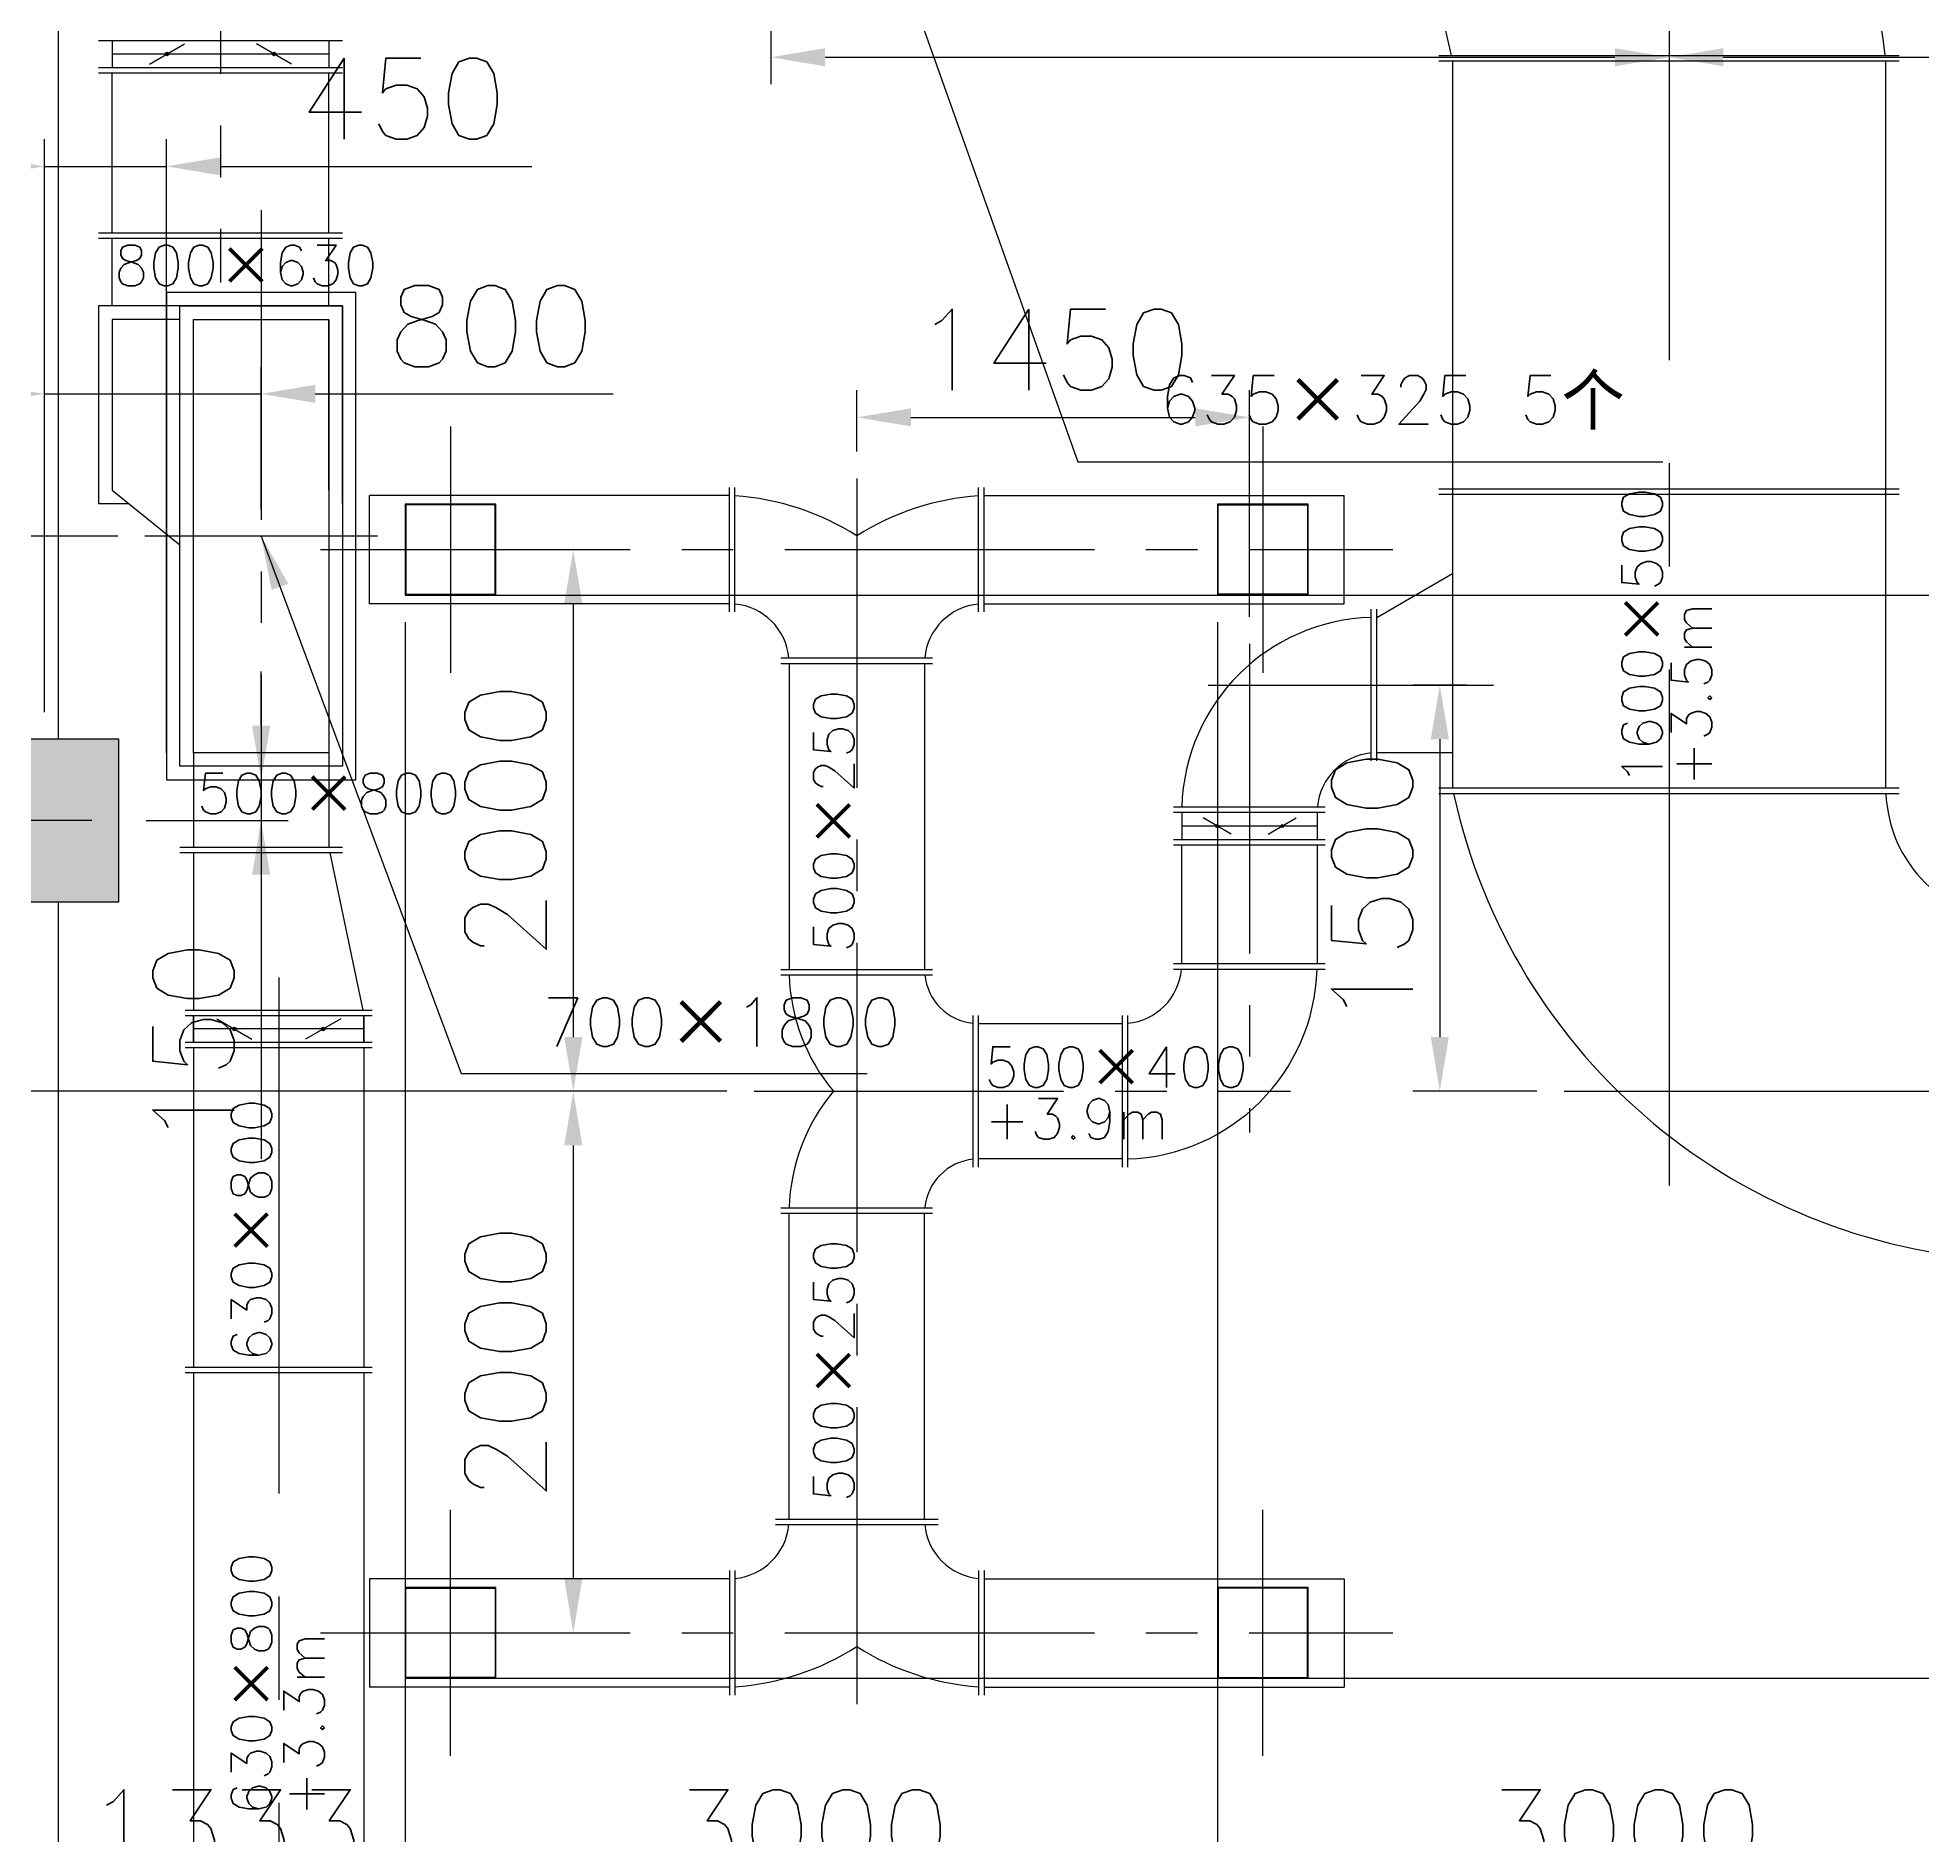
# Model space of a CAD drawing. Extents: x 209403 to 307023, y -44422 to 4539.
# Drawn here: x 213143 to 220103, y -30350 to -23712 of the extents above; entities that cross this region are included whole.
import ezdxf

# ---------------------------------------------------------------- set-up
doc = ezdxf.new("R2010")
doc.units = 0
doc.header["$LTSCALE"] = 60
for name, pattern in [('ACAD_ISO02W100', [15, 12, -3]), ('CENTER', [50.8, 31.75, -6.35, 6.35, -6.35]), ('CENTER2', [28.575, 19.05, -3.175, 3.175, -3.175])]:
    doc.linetypes.add(name, pattern=pattern)
doc.layers.get('0').update_dxf_attribs({"linetype": 'CONTINUOUS'})
doc.layers.get('DEFPOINTS').update_dxf_attribs({"linetype": 'CONTINUOUS'})
for name, color, linetype in [('二层楼面', 7, 'CONTINUOUS'), ('吊顶开孔', 7, 'CONTINUOUS'), ('空调风管', 7, 'CONTINUOUS')]:
    doc.layers.add(name, color=color, linetype=linetype)
doc.styles.get("Standard").update_dxf_attribs({"font": 'txt.shx', "height": 300})
doc.styles.add('STYLE4', font='', dxfattribs={"height": 300})
doc.styles.get('STYLE4').set_extended_font_data('SimSun')
doc.dimstyles.get("Standard").update_dxf_attribs({"dimscale": 0, "dimtxt": 2, "dimasz": 200, "dimexe": 100, "dimexo": 100, "dimgap": 100, "dimtad": 1, "dimdec": 0, "dimdsep": 46, "dimtxsty": 'Standard', "dimcen": 0, "dimclrd": 5, "dimclre": 5, "dimclrt": 5, "dimadec": 0, "dimazin": 0, "dimtfac": 1, "dimtdec": 4, "dimtmove": 0, "dimatfit": 0, "dimfxl": 1, "dimtolj": 1, "dimtzin": 0, "dimarcsym": 0})

# ---------------------------------------------------------------- blocks, each defined once
blk = doc.blocks.new('*D27')
at = {"color": 5, "linetype": 'ByBlock', "transparency": 16777216}
for p, q in [((212711.5, -26402.2), (212711.5, -26202.2)), ((213343.5, -26602.2), (212611.5, -26602.2)), ((212711.5, -26602.2), (212711.5, -27602.2)), ((215688.9, -27602.2), (212611.5, -27602.2)), ((212711.5, -27802.2), (212711.5, -29052.2))]:
    blk.add_line(p, q, dxfattribs=at)
for points in [[(212678.2, -26402.2), (212744.9, -26402.2), (212711.5, -26602.2)], [(212678.2, -27802.2), (212744.9, -27802.2), (212711.5, -27602.2)]]:
    blk.add_solid(points, dxfattribs=at)
at = {"layer": 'DEFPOINTS', "color": 0, "linetype": 'ByBlock', "transparency": 16777216}
for p in [(213443.5, -26602.2), (212711.5, -27602.2), (215788.9, -27602.2)]:
    blk.add_point(p, dxfattribs=at)
at = {"color": 5, "linetype": 'ByBlock', "transparency": 16777216, "insert": (212461.5, -28527.2), "char_height": 300, "attachment_point": 5, "rotation": 90}
blk.add_mtext('\\A1;1000', dxfattribs=at)
blk = doc.blocks.new('*D28')
at = {"color": 5, "linetype": 'ByBlock', "transparency": 16777216}
for p, q in [((214288.5, -25602.2), (215221.5, -25602.2)), ((215121.5, -25802.2), (215121.5, -27402.2)), ((215688.9, -27602.2), (215021.5, -27602.2))]:
    blk.add_line(p, q, dxfattribs=at)
for points in [[(215088.2, -25802.2), (215154.9, -25802.2), (215121.5, -25602.2)], [(215088.2, -27402.2), (215154.9, -27402.2), (215121.5, -27602.2)]]:
    blk.add_solid(points, dxfattribs=at)
at = {"layer": 'DEFPOINTS', "color": 0, "linetype": 'ByBlock', "transparency": 16777216}
for p in [(214188.5, -25602.2), (215121.5, -27602.2), (215788.9, -27602.2)]:
    blk.add_point(p, dxfattribs=at)
at = {"color": 5, "linetype": 'ByBlock', "transparency": 16777216, "insert": (214871.5, -26602.2), "char_height": 300, "attachment_point": 5, "rotation": 90}
blk.add_mtext('\\A1;2000', dxfattribs=at)
blk = doc.blocks.new('*D29')
at = {"layer": 'DEFPOINTS', "color": 0, "transparency": 16777216}
for p in [(215788.9, -27602.2), (214188.5, -29602.2), (215121.5, -29602.2)]:
    blk.add_point(p, dxfattribs=at)
at = {"layer": '空调风管', "color": 5, "transparency": 16777216}
for p, q in [((215121.5, -27802.2), (215121.5, -29402.2)), ((214288.5, -29602.2), (215221.5, -29602.2))]:
    blk.add_line(p, q, dxfattribs=at)
for points in [[(215088.2, -27802.2), (215154.9, -27802.2), (215121.5, -27602.2)], [(215088.2, -29402.2), (215154.9, -29402.2), (215121.5, -29602.2)]]:
    blk.add_solid(points, dxfattribs=at)
at = {"layer": '空调风管', "color": 5, "transparency": 16777216, "insert": (214871.5, -28602.2), "char_height": 300, "attachment_point": 5, "rotation": 90}
blk.add_mtext('\\A1;2000', dxfattribs=at)
blk = doc.blocks.new('*D32')
at = {"color": 5, "linetype": 'ByBlock', "transparency": 16777216}
for p, q in [((216168.5, -25239.3), (216168.5, -25013.7)), ((217618.5, -25850.3), (217618.5, -25013.7)), ((216368.5, -25113.7), (217418.5, -25113.7))]:
    blk.add_line(p, q, dxfattribs=at)
for points in [[(216368.5, -25080.4), (216368.5, -25147), (216168.5, -25113.7)], [(217418.5, -25080.4), (217418.5, -25147), (217618.5, -25113.7)]]:
    blk.add_solid(points, dxfattribs=at)
at = {"layer": 'DEFPOINTS', "color": 0, "linetype": 'ByBlock', "transparency": 16777216}
for p in [(217618.5, -25113.7), (216168.5, -25339.3), (217618.5, -25950.3)]:
    blk.add_point(p, dxfattribs=at)
at = {"color": 5, "linetype": 'ByBlock', "transparency": 16777216, "insert": (216893.5, -24863.7), "char_height": 300, "attachment_point": 5}
blk.add_mtext('\\A1;1450', dxfattribs=at)
blk = doc.blocks.new('*D33')
at = {"color": 5, "linetype": 'ByBlock', "transparency": 16777216}
for p, q in [((218420.3, -26102.2), (218221.5, -26102.2)), ((218321.5, -26302.2), (218321.5, -27402.2)), ((218680.4, -27602.2), (218221.5, -27602.2))]:
    blk.add_line(p, q, dxfattribs=at)
for points in [[(218288.2, -26302.2), (218354.9, -26302.2), (218321.5, -26102.2)], [(218288.2, -27402.2), (218354.9, -27402.2), (218321.5, -27602.2)]]:
    blk.add_solid(points, dxfattribs=at)
at = {"layer": 'DEFPOINTS', "color": 0, "linetype": 'ByBlock', "transparency": 16777216}
for p in [(218520.3, -26102.2), (218321.5, -27602.2), (218780.4, -27602.2)]:
    blk.add_point(p, dxfattribs=at)
at = {"color": 5, "linetype": 'ByBlock', "transparency": 16777216, "insert": (218071.5, -26852.2), "char_height": 300, "attachment_point": 5, "rotation": 90}
blk.add_mtext('\\A1;1500', dxfattribs=at)
blk = doc.blocks.new('*D48')
at = {"color": 5, "linetype": 'ByBlock', "transparency": 16777216}
for p, q in [((217483.5, -25887.2), (217483.5, -30698.9)), ((214483.5, -29887.2), (214483.5, -30698.9)), ((217283.5, -30598.9), (214683.5, -30598.9))]:
    blk.add_line(p, q, dxfattribs=at)
for points in [[(214683.5, -30565.6), (214683.5, -30632.2), (214483.5, -30598.9)], [(217283.5, -30565.6), (217283.5, -30632.2), (217483.5, -30598.9)]]:
    blk.add_solid(points, dxfattribs=at)
at = {"layer": 'DEFPOINTS', "color": 0, "linetype": 'ByBlock', "transparency": 16777216}
for p in [(217483.5, -25787.2), (214483.5, -29787.2), (214483.5, -30598.9)]:
    blk.add_point(p, dxfattribs=at)
at = {"color": 5, "linetype": 'ByBlock', "transparency": 16777216, "insert": (215983.5, -30348.9), "char_height": 300, "attachment_point": 5}
blk.add_mtext('\\A1;3000', dxfattribs=at)
blk = doc.blocks.new('*D49')
at = {"color": 5, "linetype": 'ByBlock', "transparency": 16777216}
for p, q in [((220483.5, -25887.2), (220483.5, -30698.9)), ((217483.5, -29887.2), (217483.5, -30698.9)), ((220283.5, -30598.9), (217683.5, -30598.9))]:
    blk.add_line(p, q, dxfattribs=at)
for points in [[(217683.5, -30565.6), (217683.5, -30632.2), (217483.5, -30598.9)], [(220283.5, -30565.6), (220283.5, -30632.2), (220483.5, -30598.9)]]:
    blk.add_solid(points, dxfattribs=at)
at = {"layer": 'DEFPOINTS', "color": 0, "linetype": 'ByBlock', "transparency": 16777216}
for p in [(220483.5, -25787.2), (217483.5, -29787.2), (217483.5, -30598.9)]:
    blk.add_point(p, dxfattribs=at)
at = {"color": 5, "linetype": 'ByBlock', "transparency": 16777216, "insert": (218983.5, -30348.9), "char_height": 300, "attachment_point": 5}
blk.add_mtext('\\A1;3000', dxfattribs=at)
blk = doc.blocks.new('*D65')
at = {"layer": 'DEFPOINTS', "color": 0, "transparency": 16777216}
for p in [(219168.5, -20602.2), (221851, -23164.7), (221851, -23783.9)]:
    blk.add_point(p, dxfattribs=at)
at = {"layer": '吊顶开孔', "color": 5, "transparency": 16777216}
for p, q in [((221851, -23264.7), (221851, -23883.9)), ((219368.5, -23783.9), (221651, -23783.9))]:
    blk.add_line(p, q, dxfattribs=at)
for points in [[(219368.5, -23750.6), (219368.5, -23817.2), (219168.5, -23783.9)], [(221651, -23750.6), (221651, -23817.2), (221851, -23783.9)]]:
    blk.add_solid(points, dxfattribs=at)
at = {"layer": '吊顶开孔', "color": 5, "transparency": 16777216, "insert": (220509.7, -23533.9), "char_height": 300, "attachment_point": 5}
blk.add_mtext('\\A1;2683', dxfattribs=at)
blk = doc.blocks.new('*D69')
at = {"color": 5, "linetype": 'ByBlock', "transparency": 16777216}
for p, q in [((214601, -29769.7), (243973.7, -29769.7)), ((243873.7, -32402.2), (243873.7, -29969.7)), ((243268.5, -32602.2), (243973.7, -32602.2))]:
    blk.add_line(p, q, dxfattribs=at)
for points in [[(243840.4, -29969.7), (243907, -29969.7), (243873.7, -29769.7)], [(243840.4, -32402.2), (243907, -32402.2), (243873.7, -32602.2)]]:
    blk.add_solid(points, dxfattribs=at)
at = {"layer": 'DEFPOINTS', "color": 0, "linetype": 'ByBlock', "transparency": 16777216}
for p in [(214501, -29769.7), (243873.7, -29769.7), (243168.5, -32602.2)]:
    blk.add_point(p, dxfattribs=at)
at = {"color": 5, "linetype": 'ByBlock', "transparency": 16777216, "insert": (243623.7, -31185.9), "char_height": 300, "attachment_point": 5, "rotation": 90}
blk.add_mtext('\\A1;2833', dxfattribs=at)
blk = doc.blocks.new('*D70')
at = {"color": 5, "linetype": 'ByBlock', "transparency": 16777216}
for p, q in [((214601, -25769.7), (243973.7, -25769.7)), ((243873.7, -25969.7), (243873.7, -29569.7))]:
    blk.add_line(p, q, dxfattribs=at)
for points in [[(243840.4, -25969.7), (243907, -25969.7), (243873.7, -25769.7)], [(243840.4, -29569.7), (243907, -29569.7), (243873.7, -29769.7)]]:
    blk.add_solid(points, dxfattribs=at)
at = {"layer": 'DEFPOINTS', "color": 0, "linetype": 'ByBlock', "transparency": 16777216}
for p in [(214501, -25769.7), (243873.7, -29769.7), (243873.7, -29769.7)]:
    blk.add_point(p, dxfattribs=at)
at = {"color": 5, "linetype": 'ByBlock', "transparency": 16777216, "insert": (243623.7, -27769.7), "char_height": 300, "attachment_point": 5, "rotation": 90}
blk.add_mtext('\\A1;4000', dxfattribs=at)
blk = doc.blocks.new('*D71')
at = {"color": 5, "linetype": 'ByBlock', "transparency": 16777216}
for p, q in [((214501, -25869.7), (214501, -30681.7)), ((213168.5, -32502.2), (213168.5, -30481.7)), ((213368.5, -30581.7), (214301, -30581.7))]:
    blk.add_line(p, q, dxfattribs=at)
for points in [[(213368.5, -30548.4), (213368.5, -30615.1), (213168.5, -30581.7)], [(214301, -30548.4), (214301, -30615.1), (214501, -30581.7)]]:
    blk.add_solid(points, dxfattribs=at)
at = {"layer": 'DEFPOINTS', "color": 0, "linetype": 'ByBlock', "transparency": 16777216}
for p in [(214501, -25769.7), (214501, -30581.7), (213168.5, -32602.2)]:
    blk.add_point(p, dxfattribs=at)
at = {"color": 5, "linetype": 'ByBlock', "transparency": 16777216, "insert": (213834.7, -30331.7), "char_height": 300, "attachment_point": 5}
blk.add_mtext('\\A1;1333', dxfattribs=at)
blk = doc.blocks.new('*D82')
at = {"color": 5, "linetype": 'ByBlock', "transparency": 16777216}
for p, q in [((219168.5, -20702.2), (219168.5, -23883.9)), ((215851.1, -23264.7), (215851.1, -23883.9)), ((216051.1, -23783.9), (218968.5, -23783.9))]:
    blk.add_line(p, q, dxfattribs=at)
for points in [[(216051.1, -23750.6), (216051.1, -23817.2), (215851.1, -23783.9)], [(218968.5, -23750.6), (218968.5, -23817.2), (219168.5, -23783.9)]]:
    blk.add_solid(points, dxfattribs=at)
at = {"layer": 'DEFPOINTS', "color": 0, "linetype": 'ByBlock', "transparency": 16777216}
for p in [(219168.5, -20602.2), (215851.1, -23164.7), (219168.5, -23783.9)]:
    blk.add_point(p, dxfattribs=at)
at = {"color": 5, "linetype": 'ByBlock', "transparency": 16777216, "insert": (217509.8, -23533.9), "char_height": 300, "attachment_point": 5}
blk.add_mtext('\\A1;3317', dxfattribs=at)
blk = doc.blocks.new('*D84')
at = {"color": 5, "linetype": 'ByBlock', "transparency": 16777216}
for p, q in [((213168.5, -26202.2), (213168.5, -24086.8)), ((213618.6, -26352.2), (213618.6, -24086.8)), ((212968.5, -24186.8), (212768.5, -24186.8)), ((213168.5, -24186.8), (213618.6, -24186.8)), ((213818.6, -24186.8), (214968.6, -24186.8))]:
    blk.add_line(p, q, dxfattribs=at)
for points in [[(212968.5, -24153.4), (212968.5, -24220.1), (213168.5, -24186.8)], [(213818.6, -24153.4), (213818.6, -24220.1), (213618.6, -24186.8)]]:
    blk.add_solid(points, dxfattribs=at)
at = {"layer": 'DEFPOINTS', "color": 0, "linetype": 'ByBlock', "transparency": 16777216}
for p in [(213618.6, -24186.8), (213168.5, -26302.2), (213618.6, -26452.2)]:
    blk.add_point(p, dxfattribs=at)
at = {"color": 5, "linetype": 'ByBlock', "transparency": 16777216, "insert": (214493.6, -23936.8), "char_height": 300, "attachment_point": 5}
blk.add_mtext('\\A1;450', dxfattribs=at)
blk = doc.blocks.new('*D85')
at = {"color": 5, "linetype": 'ByBlock', "transparency": 16777216}
for p, q in [((213968.6, -26252.2), (213968.6, -26052.2)), ((213718.6, -26452.2), (214068.6, -26452.2)), ((213968.6, -26452.2), (213968.6, -26602.2)), ((213543.5, -26602.2), (214068.6, -26602.2)), ((213968.6, -26802.2), (213968.6, -27852.2))]:
    blk.add_line(p, q, dxfattribs=at)
for points in [[(213935.3, -26252.2), (214002, -26252.2), (213968.6, -26452.2)], [(213935.3, -26802.2), (214002, -26802.2), (213968.6, -26602.2)]]:
    blk.add_solid(points, dxfattribs=at)
at = {"layer": 'DEFPOINTS', "color": 0, "linetype": 'ByBlock', "transparency": 16777216}
for p in [(213618.6, -26452.2), (213443.5, -26602.2), (213968.6, -26602.2)]:
    blk.add_point(p, dxfattribs=at)
at = {"color": 5, "linetype": 'ByBlock', "transparency": 16777216, "insert": (213718.6, -27427.2), "char_height": 300, "attachment_point": 5, "rotation": 90}
blk.add_mtext('\\A1;150', dxfattribs=at)
blk = doc.blocks.new('*D87')
at = {"color": 5, "linetype": 'ByBlock', "transparency": 16777216}
for p, q in [((212711.5, -25352.2), (212711.5, -24052.2)), ((213439.1, -25552.2), (212611.5, -25552.2)), ((212711.5, -26602.2), (212711.5, -25552.2)), ((212793.5, -26602.2), (212611.5, -26602.2)), ((212711.5, -26802.2), (212711.5, -27002.2))]:
    blk.add_line(p, q, dxfattribs=at)
for points in [[(212678.2, -25352.2), (212744.9, -25352.2), (212711.5, -25552.2)], [(212678.2, -26802.2), (212744.9, -26802.2), (212711.5, -26602.2)]]:
    blk.add_solid(points, dxfattribs=at)
at = {"layer": 'DEFPOINTS', "color": 0, "linetype": 'ByBlock', "transparency": 16777216}
for p in [(212711.5, -25552.2), (213539.1, -25552.2), (212893.5, -26602.2)]:
    blk.add_point(p, dxfattribs=at)
at = {"color": 5, "linetype": 'ByBlock', "transparency": 16777216, "insert": (212461.5, -24602.2), "char_height": 300, "attachment_point": 5, "rotation": 90}
blk.add_mtext('\\A1;1050', dxfattribs=at)
blk = doc.blocks.new('*D88')
at = {"color": 5, "linetype": 'ByBlock', "transparency": 16777216}
for p, q in [((213168.5, -26202.2), (213168.5, -24927)), ((213968.6, -25452.2), (213968.6, -24927)), ((212968.5, -25027), (212768.5, -25027)), ((213168.5, -25027), (213968.6, -25027)), ((214168.6, -25027), (215268.6, -25027))]:
    blk.add_line(p, q, dxfattribs=at)
for points in [[(212968.5, -24993.7), (212968.5, -25060.3), (213168.5, -25027)], [(214168.6, -24993.7), (214168.6, -25060.3), (213968.6, -25027)]]:
    blk.add_solid(points, dxfattribs=at)
at = {"layer": 'DEFPOINTS', "color": 0, "linetype": 'ByBlock', "transparency": 16777216}
for p in [(213968.6, -25027), (213968.6, -25552.2), (213168.5, -26302.2)]:
    blk.add_point(p, dxfattribs=at)
at = {"color": 5, "linetype": 'ByBlock', "transparency": 16777216, "insert": (214818.6, -24777), "char_height": 300, "attachment_point": 5}
blk.add_mtext('\\A1;800', dxfattribs=at)

msp = doc.modelspace()

# ---------------------------------------------------------------- hatches: boundary and pattern name
at = {"layer": '二层楼面'}
msp.add_hatch(color=147, dxfattribs=at).paths.add_polyline_path([(213443.5, -26302.2), (212893.5, -26302.2), (212893.5, -26902.2), (213443.5, -26902.2)])
at = {"layer": '空调风管'}
h = msp.add_hatch(color=3, dxfattribs=at)
edge = h.paths.add_edge_path()
edge.add_arc((213620.8, -23771.7), 6.48, 0, 360)
h = msp.add_hatch(color=3, dxfattribs=at)
edge = h.paths.add_edge_path()
edge.add_arc((214016.5, -23771.7), 6.48, 0, 360)
h = msp.add_hatch(color=3, dxfattribs=at)
edge = h.paths.add_edge_path()
edge.add_arc((217499.2, -26622.8), 5.08, 0, 360)
h = msp.add_hatch(color=3, dxfattribs=at)
edge = h.paths.add_edge_path()
edge.add_arc((217739.7, -26622.8), 5.08, 0, 360)
h = msp.add_hatch(color=3, dxfattribs=at)
edge = h.paths.add_edge_path()
edge.add_arc((213869.5, -27372.2), 6.48, 0, 360)
h = msp.add_hatch(color=3, dxfattribs=at)
edge = h.paths.add_edge_path()
edge.add_arc((214197.5, -27372.2), 6.48, 0, 360)

# ---------------------------------------------------------------- linework, layer by layer
at = {"layer": '二层楼面'}
for p, q in [((213218.5, -22552.2), (213218.5, -26302.2)), ((213218.5, -26902.2), (213218.5, -32002.2))]:
    msp.add_line(p, q, dxfattribs=at)
at = {"layer": '二层楼面', "color": 0}
msp.add_lwpolyline([(212893.5, -26902.2), (213443.5, -26902.2), (213443.5, -26302.2), (212893.5, -26302.2)], close=True, dxfattribs=at)
msp.add_lwpolyline([(212893.5, -26902.2), (213443.5, -26902.2), (213443.5, -26302.2), (212893.5, -26302.2)], close=True, dxfattribs=at)
at = {"layer": '吊顶开孔', "color": 1}
for points in [[(213618.6, -24652.2), (213618.6, -26452.2), (214318.6, -26452.2), (214318.6, -24652.2)], [(214501, -25769.7), (214836, -25769.7), (214836, -25434.7), (214501, -25434.7)], [(217501, -25769.7), (217836, -25769.7), (217836, -25434.7), (217501, -25434.7)], [(214501, -29769.7), (214836, -29769.7), (214836, -29434.7), (214501, -29434.7)], [(217501, -29769.7), (217836, -29769.7), (217836, -29434.7), (217501, -29434.7)]]:
    msp.add_lwpolyline(points, close=True, dxfattribs=at)
at = {"layer": '空调风管', "color": 3, "linetype": 'CENTER2'}
for p, q in [((213818.6, -22702.5), (213818.6, -24616.1)), ((213968.6, -24348.9), (213968.6, -26996.7)), ((216168.5, -25339.3), (216168.5, -29865)), ((214188.5, -25602.2), (218148.5, -25602.2)), ((217618.5, -25950.3), (217618.5, -27754)), ((217466.6, -26102.2), (218520.3, -26102.2)), ((215788.9, -27602.2), (217770.3, -27602.2)), ((214188.5, -29602.2), (218148.5, -29602.2))]:
    msp.add_line(p, q, dxfattribs=at)
at = {"layer": '空调风管', "color": 3, "linetype": 'CENTER'}
for p, q in [((219168.5, -22997.2), (219168.5, -27990.3)), ((214668.5, -25147.6), (214668.5, -26056.7)), ((217668.5, -25147.6), (217668.5, -26056.7)), ((214398.1, -25552.2), (213539.1, -25552.2)), ((214033.5, -27182.2), (214033.5, -31836.7)), ((218780.4, -27602.2), (240402, -27602.2)), ((214668.5, -30056.7), (214668.5, -29147.6)), ((217668.5, -30056.7), (217668.5, -29147.6))]:
    msp.add_line(p, q, dxfattribs=at)
at = {"layer": '空调风管', "color": 3}
for p, q in [((213368.6, -23721.7), (214268.6, -23721.7)), ((213418.6, -23721.7), (213418.6, -23821.7)), ((214218.6, -23721.7), (214218.6, -23821.7)), ((213418.6, -23771.7), (214218.6, -23771.7)), ((213555.8, -23809.2), (213685.7, -23734.2)), ((214081.4, -23809.2), (213951.5, -23734.2)), ((218318.5, -23777.2), (220018.5, -23777.2)), ((218318.5, -23797.2), (220018.5, -23797.2)), ((218368.5, -23797.2), (218368.5, -26482.2)), ((219968.5, -26482.2), (219968.5, -23797.2)), ((213368.6, -23821.7), (214268.6, -23821.7)), ((213368.6, -23841.7), (214268.6, -23841.7)), ((213418.6, -24431.9), (213418.6, -23841.7)), ((214218.6, -24431.9), (214218.6, -23841.7)), ((213368.6, -24431.9), (214268.6, -24431.9)), ((213368.6, -24451.9), (214268.6, -24451.9)), ((213418.6, -24702.2), (213418.6, -24451.9)), ((214218.6, -24702.2), (214218.6, -24451.9)), ((214268.6, -24702.2), (213368.6, -24702.2)), ((213368.6, -24702.2), (213368.6, -25432.2)), ((214268.6, -25432.2), (214268.6, -24702.2)), ((213668.6, -24752.2), (213418.6, -24752.2)), ((213418.6, -24752.2), (213418.6, -25382.2)), ((214218.6, -25382.2), (214218.6, -24752.2)), ((213418.6, -25382.2), (213668.6, -25584.7)), ((214368.5, -25802.2), (214368.5, -25402.2)), ((215698.5, -25402.2), (214368.5, -25402.2)), ((215698.5, -25832.2), (215698.5, -25372.2)), ((215718.5, -25832.2), (215718.5, -25372.2)), ((216618.5, -25832.2), (216618.5, -25372.2)), ((216638.5, -25832.2), (216638.5, -25372.2)), ((216638.5, -25402.2), (217968.5, -25402.2)), ((217968.5, -25802.2), (217968.5, -25402.2)), ((218318.5, -25377.2), (220018.5, -25377.2)), ((218318.5, -25397.2), (220018.5, -25397.2)), ((213368.6, -25432.2), (213480.4, -25432.2)), ((218088.5, -25852.2), (218368.5, -25690.5)), ((215698.5, -25802.2), (214368.5, -25802.2)), ((216638.5, -25802.2), (217968.5, -25802.2)), ((218068.5, -26382.2), (218068.5, -25822.2)), ((218088.5, -26382.2), (218088.5, -25822.2)), ((215888.5, -26002.2), (216448.5, -26002.2)), ((215888.5, -26022.2), (216448.5, -26022.2)), ((215918.5, -26022.2), (215918.5, -27152.2)), ((216418.5, -26022.2), (216418.5, -27152.2)), ((218368.5, -26352.2), (218088.5, -26352.2)), ((213718.6, -26402.2), (213718.5, -26702.2)), ((214218.6, -26402.2), (214218.5, -26702.2)), ((218318.5, -26482.2), (220018.5, -26482.2)), ((218318.5, -26502.2), (220018.5, -26502.2)), ((217338.5, -26552.2), (217898.5, -26552.2)), ((217338.5, -26572.2), (217898.5, -26572.2)), ((217368.5, -26572.2), (217368.5, -26672.2)), ((217868.5, -26572.2), (217868.5, -26672.2)), ((217869.4, -26622.8), (217369.4, -26622.8)), ((217551.2, -26652.8), (217447.2, -26592.8)), ((217687.7, -26652.8), (217791.7, -26592.8)), ((214268.6, -26702.2), (213668.6, -26702.2)), ((214268.6, -26722.2), (213668.6, -26722.2)), ((213718.5, -26722.2), (213718.5, -27302.2)), ((214222.7, -26722.2), (214344.3, -27302.2)), ((217338.5, -26672.2), (217898.5, -26672.2)), ((217338.5, -26692.2), (217898.5, -26692.2)), ((217368.5, -27132.2), (217368.5, -26692.2)), ((217868.5, -26692.2), (217868.5, -27132.2)), ((217898.5, -27132.2), (217338.5, -27132.2)), ((215888.5, -27152.2), (216448.5, -27152.2)), ((215888.5, -27172.2), (216448.5, -27172.2)), ((217898.5, -27152.2), (217338.5, -27152.2)), ((213688.3, -27302.2), (214378.3, -27302.2)), ((213688.3, -27322.2), (214378.3, -27322.2)), ((213718.5, -27322.2), (213718.5, -27422.2)), ((213718.5, -27422.2), (213718.5, -27322.2)), ((213718.5, -27322.2), (213718.5, -27422.2)), ((213804.5, -27334.7), (213934.4, -27409.7)), ((214262.4, -27334.7), (214132.5, -27409.7)), ((214348.5, -27322.2), (214348.5, -27422.2)), ((214348.5, -27422.2), (214348.5, -27322.2)), ((214348.5, -27322.2), (214348.5, -27422.2)), ((216598.5, -27882.2), (216598.5, -27322.2)), ((216618.5, -27882.2), (216618.5, -27322.2)), ((216618.5, -27352.2), (217148.5, -27352.2)), ((217148.5, -27322.2), (217148.5, -27882.2)), ((217168.5, -27322.2), (217168.5, -27882.2)), ((214378.5, -27422.2), (213688.5, -27422.2)), ((214348.5, -27372.2), (213718.5, -27372.2)), ((214378.5, -27442.2), (213688.5, -27442.2)), ((213718.5, -27442.2), (213718.5, -28622.2)), ((214348.5, -27442.2), (214348.5, -28622.2)), ((217148.5, -27852.2), (216618.5, -27852.2)), ((215888.5, -28032.2), (216448.5, -28032.2)), ((215888.5, -28052.2), (216448.5, -28052.2)), ((215918.5, -29182.2), (215918.5, -28052.2)), ((216418.5, -29182.2), (216418.5, -28052.2)), ((214378.5, -28622.2), (213688.5, -28622.2)), ((214378.5, -28642.2), (213688.5, -28642.2)), ((213718.5, -28642.2), (213718.5, -31067.2)), ((214348.5, -28642.2), (214348.5, -31067.2)), ((215868.5, -29182.2), (216468.5, -29182.2)), ((215868.5, -29202.2), (216468.5, -29202.2)), ((214368.5, -29402.2), (214368.5, -29802.2)), ((215698.5, -29402.2), (214368.5, -29402.2)), ((215698.5, -29372.2), (215698.5, -29832.2)), ((215718.5, -29372.2), (215718.5, -29832.2)), ((216618.5, -29372.2), (216618.5, -29832.2)), ((216638.5, -29372.2), (216638.5, -29832.2)), ((216638.5, -29402.2), (217968.5, -29402.2)), ((217968.5, -29402.2), (217968.5, -29802.2)), ((215698.5, -29802.2), (214368.5, -29802.2)), ((216638.5, -29802.2), (217968.5, -29802.2))]:
    msp.add_line(p, q, dxfattribs=at)
at = {"layer": '空调风管', "color": 3, "linetype": 'ACAD_ISO02W100'}
for p, q in [((213718.6, -26352.2), (213718.6, -26402.2)), ((214218.6, -26352.2), (214218.6, -26402.2))]:
    msp.add_line(p, q, dxfattribs=at)
at = {"layer": '空调风管', "color": 3}
for points in [[(214268.6, -24702.2), (214268.6, -26402.2), (213668.6, -26402.2), (213668.6, -24702.2)], [(214218.6, -24752.2), (214218.6, -26352.2), (213718.6, -26352.2), (213718.6, -24752.2)], [(214503.5, -25767.2), (214833.5, -25767.2), (214833.5, -25437.2), (214503.5, -25437.2)], [(217833.5, -25767.2), (217503.5, -25767.2), (217503.5, -25437.2), (217833.5, -25437.2)], [(214503.5, -29437.2), (214833.5, -29437.2), (214833.5, -29767.2), (214503.5, -29767.2)], [(217833.5, -29437.2), (217503.5, -29437.2), (217503.5, -29767.2), (217833.5, -29767.2)]]:
    msp.add_lwpolyline(points, close=True, dxfattribs=at)
for centre, radius in [((213620.8, -23771.7), 6.48), ((214016.5, -23771.7), 6.48), ((217499.2, -26622.8), 5.08), ((217739.7, -26622.8), 5.08), ((213869.5, -27372.2), 6.48), ((214197.5, -27372.2), 6.48)]:
    msp.add_circle(centre, radius, dxfattribs=at)
for centre, radius, start, end in [((217296.8, -24084.9), 2687.1, 6.57623, 48.34512), ((216265.4, -24215.3), 2144.2, 11.78981, 49.13031), ((215652.5, -26362.2), 961.1, 57.53144, 86.0661), ((216684.4, -26362.2), 961.1, 93.9339, 122.46856), ((215698.5, -26022.2), 220, 5.21591, 84.78409), ((216638.5, -26022.2), 220, 95.21591, 174.78409), ((218088.5, -26572.2), 720, 91.59175, 178.40825), ((218088.5, -26572.2), 220, 95.21591, 174.78409), ((220511.4, -26039.5), 2188.2, 192.2063, 268.22086), ((220463.5, -26482.2), 495, 182.31561, 267.68439), ((216618.5, -27152.2), 700, 181.63725, 220.0052), ((216618.5, -27152.2), 200, 185.73917, 264.26083), ((217148.5, -27132.2), 720, 271.59175, 358.40825), ((217148.5, -27132.2), 220, 275.21591, 354.78409), ((216618.5, -28052.2), 700, 139.9948, 178.36275), ((216618.5, -28052.2), 200, 95.73917, 174.26083), ((215698.5, -29182.2), 220, 275.21591, 354.78409), ((216638.5, -29182.2), 220, 185.21591, 264.78409), ((215652.5, -28842.2), 961.1, 273.9339, 302.46856), ((216684.4, -28842.2), 961.1, 237.53144, 266.0661)]:
    msp.add_arc(centre, radius, start, end, dxfattribs=at)

# ---------------------------------------------------------------- texts
at = {"layer": '吊顶开孔', "color": 5, "char_height": 180, "attachment_point": 4}
for s, insert in [('\\A1;635\\fTxt|b0|i0|c134|p2;×\\Ftxt.shx;325 5\\fTxt|b0|i0|c134|p2;个', (217285.3, -25058.9)), ('\\A1;700\\fTxt|b0|i0|c134|p2;×\\Ftxt.shx;1800', (215007.3, -27347))]:
    msp.add_mtext(s, dxfattribs=dict(at, insert=insert))
at = {"layer": '空调风管', "color": 3, "char_height": 150, "attachment_point": 1, "style": 'STYLE4'}
for s, insert, width in [('\\Ftxt.shx;800\\fTxt|b0|i0|c134|p2;×\\Ftxt.shx;630', (213424.5, -24477.6), 1647.5), ('\\Ftxt.shx;500\\fTxt|b0|i0|c134|p2;×\\Ftxt.shx;800', (213730.5, -26427.9), 1647.5), ('\\Ftxt.shx;500\\fTxt|b0|i0|c134|p2;×\\Ftxt.shx;400', (216638.6, -27437.8), 1353.2), ('\\Ftxt.shx;+3.9m', (216640.3, -27629.5), 678.9)]:
    msp.add_mtext(s, dxfattribs=dict(at, insert=insert, width=width))
at = {"layer": '空调风管', "color": 3, "char_height": 150, "attachment_point": 1, "rotation": 90, "style": 'STYLE4'}
for s, insert, width in [('\\Ftxt.shx;1600\\fTxt|b0|i0|c134|p2;×\\Ftxt.shx;500', (218993.4, -26474.2), 1647.5), ('\\Ftxt.shx;+3.5m', (219175.7, -26476.8), 994.5), ('\\Ftxt.shx;500\\fTxt|b0|i0|c134|p2;×\\Ftxt.shx;250', (216008.5, -27091.8), 1647.5), ('\\Ftxt.shx;630\\fTxt|b0|i0|c134|p2;×\\Ftxt.shx;800', (213858.4, -28602.9), 1647.5), ('\\Ftxt.shx;500\\fTxt|b0|i0|c134|p2;×\\Ftxt.shx;250', (216008.5, -29121.5), 1647.5), ('\\Ftxt.shx;630\\fTxt|b0|i0|c134|p2;×\\Ftxt.shx;800', (213858.4, -30277.4), 1647.5), ('\\Ftxt.shx;+3.3m', (214052.1, -30280.3), 994.5)]:
    msp.add_mtext(s, dxfattribs=dict(at, insert=insert, width=width))

# ---------------------------------------------------------------- dimensions: what is measured, and where the dimension line sits
at = {"layer": '吊顶开孔', "color": 3}
for base, p1, p2, picture, middle in [((219168.5, -23783.9), (215851.1, -23164.7), (219168.5, -20602.2), '*D82', (217509.8, -23533.9)), ((213618.6, -24186.8), (213168.5, -26302.2), (213618.6, -26452.2), '*D84', (214493.6, -23936.8))]:
    dim = msp.add_linear_dim(base=base, p1=p1, p2=p2, dimstyle='Standard', override={"dimscale": 1}, dxfattribs=at)
    dim.commit()
    dim.dimension.update_dxf_attribs({"geometry": picture, "text_midpoint": middle})
at = {"layer": '吊顶开孔', "color": 1}
dim = msp.add_linear_dim(base=(221850.9776833, -23783.9139152), p1=(219168.4776833, -20602.1856131), p2=(221850.9776833, -23164.6856131), dimstyle='Standard', override={"dimscale": 1, "dimse1": 1, "dimtmove": 1, "dimatfit": 3}, dxfattribs=at)
dim.commit()
dim.dimension.update_dxf_attribs({"geometry": '*D65', "text_midpoint": (220509.7276833, -23533.9139152)})
dim = msp.add_linear_dim(base=(214500.9776833, -30581.7437087), p1=(213168.4776833, -32602.1856131), p2=(214500.9776833, -25769.6856131), dimstyle='Standard', override={"dimscale": 1}, dxfattribs=at)
dim.commit()
dim.dimension.update_dxf_attribs({"geometry": '*D71', "text_midpoint": (213834.7276833, -30581.7437087), "dimtype": 128})
for base, p1, p2, picture, middle in [((214501, -30581.4), (217501, -25769.7), (214501, -29769.7), '*D48', (216001, -30331.4)), ((217501, -30581.4), (220501, -25769.7), (217501, -29769.7), '*D49', (219001, -30331.4))]:
    dim = msp.add_linear_dim(base=base, p1=p1, p2=p2, dimstyle='Standard', override={"dimscale": 1}, dxfattribs=at)
    dim.commit()
    dim.dimension.update_dxf_attribs({"geometry": picture, "text_midpoint": middle, "insert": (17.5, 17.5)})
for base, p1, p2, picture, middle in [((243873.7, -29769.7), (214501, -25769.7), (243873.7, -29769.7), '*D70', (243623.7, -27769.7)), ((243873.6840417, -29769.6856131), (243168.4776833, -32602.1856131), (214500.9776833, -29769.6856131), '*D69', (243623.6840417, -31185.9356131))]:
    dim = msp.add_linear_dim(base=base, p1=p1, p2=p2, angle=90, dimstyle='Standard', override={"dimscale": 1}, dxfattribs=at)
    dim.commit()
    dim.dimension.update_dxf_attribs({"geometry": picture, "text_midpoint": middle})
at = {"layer": '吊顶开孔', "color": 3}
dim = msp.add_linear_dim(base=(213968.6, -26602.2), p1=(213618.6, -26452.2), p2=(213443.5, -26602.2), angle=90, dimstyle='Standard', override={"dimscale": 1}, dxfattribs=at)
dim.commit()
dim.dimension.update_dxf_attribs({"geometry": '*D85', "text_midpoint": (213718.6, -27427.2)})
at = {"layer": '空调风管', "color": 3}
for base, p1, p2, override, picture, middle in [((212711.5, -25552.2), (212893.5, -26602.2), (213539.1, -25552.2), {"dimscale": 1}, '*D87', (212461.5, -24602.2)), ((215121.5, -27602.2), (214188.5, -25602.2), (215788.9, -27602.2), {"dimscale": 1}, '*D28', (214871.5, -26602.2)), ((218321.5, -27602.2), (218520.3, -26102.2), (218780.4, -27602.2), {"dimscale": 1}, '*D33', (218071.5, -26852.2)), ((212711.5, -27602.2), (213443.5, -26602.2), (215788.9, -27602.2), {"dimscale": 1}, '*D27', (212461.5, -28527.2)), ((215121.5, -29602.2), (215788.9, -27602.2), (214188.5, -29602.2), {"dimscale": 1, "dimse1": 1, "dimtmove": 1, "dimatfit": 3}, '*D29', (214871.5, -28602.2))]:
    dim = msp.add_linear_dim(base=base, p1=p1, p2=p2, angle=90, dimstyle='Standard', override=override, dxfattribs=at)
    dim.commit()
    dim.dimension.update_dxf_attribs({"geometry": picture, "text_midpoint": middle})
for base, p1, p2, picture, middle in [((213968.6, -25027), (213168.5, -26302.2), (213968.6, -25552.2), '*D88', (214818.6, -24777)), ((217618.5, -25113.7), (216168.5, -25339.3), (217618.5, -25950.3), '*D32', (216893.5, -24863.7))]:
    dim = msp.add_linear_dim(base=base, p1=p1, p2=p2, dimstyle='Standard', override={"dimscale": 1}, dxfattribs=at)
    dim.commit()
    dim.dimension.update_dxf_attribs({"geometry": picture, "text_midpoint": middle})

# ---------------------------------------------------------------- leaders
at = {"layer": '吊顶开孔', "color": 5, "annotation_type": 0, "has_hookline": 1, "hookline_direction": 0}
for points, text_width in [([(216174.3, -23003), (216985.3, -25277.4), (217185.3, -25277.4)], 1860.2), ([(213968.6, -25552.2), (214707.3, -27537), (214907.3, -27537)], 1200)]:
    msp.add_leader(points, dimstyle='Standard', override={"dimscale": 1}, dxfattribs=dict(at, text_width=text_width))

doc.saveas('drawing.dxf')
